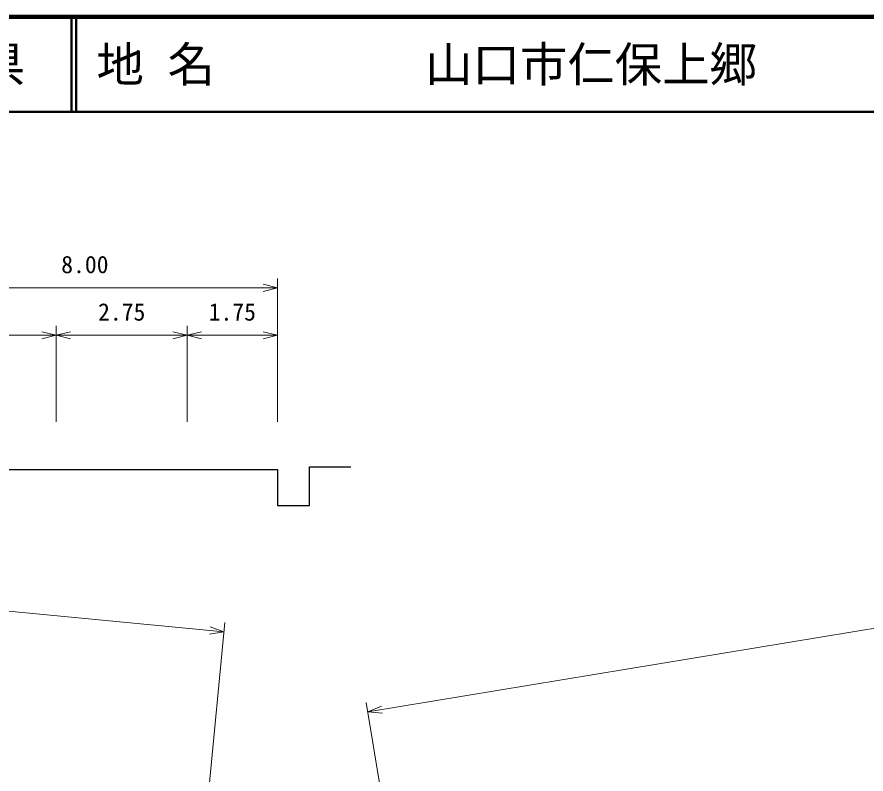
# Model space of a CAD drawing. Units: millimetres, scale not verified. Extents: x 40000 to 680000, y 20000 to 380000.
# Drawn here: x 361994 to 451527, y 300190 to 380000 of the extents above; entities that cross this region are included whole.
import ezdxf
from ezdxf.enums import TextEntityAlignment as Align

# ---------------------------------------------------------------- set-up
doc = ezdxf.new("R2010")
doc.units = ezdxf.units.MM
doc.header["$LTSCALE"] = 1000
for name, color, linetype, lineweight in [('M-BGD', 7, 'Continuous', 25), ('M-STR-HTXT', 7, 'Continuous', 13), ('M-TTL', 2, 'Continuous', 140), ('M-TTL-LINE', 7, 'Continuous', 50)]:
    doc.layers.add(name, color=color, linetype=linetype, lineweight=lineweight)
doc.layers.add('M-TTL-TXT', color=7, linetype='Continuous')
doc.styles.add('ＭＳ ゴシック', font='')
doc.styles.get('ＭＳ ゴシック').set_extended_font_data('MS Gothic')

msp = doc.modelspace()

# ---------------------------------------------------------------- linework, layer by layer
at = {"layer": 'M-BGD'}
msp.add_lwpolyline([(343245, 326667), (346248, 332311), (347520, 332311), (389454, 332311), (389454, 328508), (392838, 328508), (392838, 332591), (397209, 332591)], dxfattribs=at)
msp.add_open_spline([(295297, 294165), (296176, 294013), (296430, 293981), (297139, 293792), (297557, 293681), (297874, 293762), (298200, 293478), (298418, 293288), (298384, 293065), (298527, 292813), (298731, 292453), (298824, 292227), (299110, 291927), (299614, 291397), (300039, 291238), (300722, 290974), (301715, 290591), (302347, 290624), (303403, 290491), (304212, 290390), (304695, 290543), (305484, 290340), (306038, 290197), (306447, 290178), (306825, 289748), (307246, 289268), (306873, 288663), (307291, 288180), (307899, 287478), (308701, 287843), (309611, 287658), (311310, 287314), (312289, 287261), (313987, 286912), (316198, 286458), (317424, 286146), (319624, 285643), (322923, 284890), (324866, 284794), (328066, 283694), (331794, 282412), (333501, 280780), (337170, 279337), (339089, 278582), (340133, 277957), (342171, 277644), (345675, 277107), (347698, 277431), (351240, 277267), (354204, 277129), (355858, 276785), (358825, 276847), (364349, 276961), (367448, 277183), (372936, 277828), (375890, 278175), (377541, 278416), (380478, 278890), (386778, 279907), (390285, 280607), (396579, 281652), (399720, 282173), (401456, 282684), (404630, 282927), (407601, 283154), (409279, 282973), (412258, 282930), (417333, 282857), (420172, 282623), (425246, 282507), (429210, 282417), (431431, 282429), (435395, 282347), (439692, 282259), (442193, 281103), (446394, 282013), (447464, 282245), (447933, 282763), (448963, 283137), (450268, 283611), (451080, 283594), (452429, 283923), (453525, 284190), (454135, 284354), (455223, 284651), (456083, 284886), (456545, 285094), (457414, 285288), (458089, 285440), (458501, 285350), (459166, 285536), (460686, 285960), (461400, 286579), (462886, 287109), (464698, 287756), (465761, 287981), (467555, 288676), (480214, 293577), (487132, 296774), (499458, 302462), (506556, 305738), (510452, 307742), (517482, 311162), (521902, 313312), (524240, 314819), (528775, 316713), (533478, 318678), (536288, 319327), (541174, 320777), (546099, 322239), (548836, 323218), (553890, 324141), (558337, 324953), (559994, 325108), (565384, 325501)], degree=3, knots=[0, 0, 0, 0, 1, 1, 1, 2, 2, 2, 3, 3, 3, 4, 4, 4, 5, 5, 5, 6, 6, 6, 7, 7, 7, 8, 8, 8, 9, 9, 9, 10, 10, 10, 11, 11, 11, 12, 12, 12, 13, 13, 13, 14, 14, 14, 15, 15, 15, 16, 16, 16, 17, 17, 17, 18, 18, 18, 19, 19, 19, 20, 20, 20, 21, 21, 21, 22, 22, 22, 23, 23, 23, 24, 24, 24, 25, 25, 25, 26, 26, 26, 27, 27, 27, 28, 28, 28, 29, 29, 29, 30, 30, 30, 31, 31, 31, 32, 32, 32, 33, 33, 33, 34, 34, 34, 35, 35, 35, 36, 36, 36, 37, 37, 37, 38, 38, 38, 38], dxfattribs=at)
at = {"layer": 'M-STR-HTXT'}
for p, q in [((389454, 337311), (389454, 352440)), ((348853, 351440), (389454, 351440)), ((389454, 351440), (387954, 351815)), ((389454, 351440), (387954, 351065)), ((366131, 337311), (366131, 347440)), ((379946, 337311), (379946, 347440)), ((366131, 346440), (364631, 346815)), ((366131, 346440), (367631, 346815)), ((379946, 346440), (378446, 346815)), ((379946, 346440), (381446, 346815)), ((389454, 346440), (387954, 346815)), ((352504, 346440), (366131, 346440)), ((366131, 346440), (364631, 346065)), ((366131, 346440), (379946, 346440)), ((366131, 346440), (367631, 346065)), ((379946, 346440), (378446, 346065)), ((379946, 346440), (389454, 346440)), ((379946, 346440), (381446, 346065)), ((389454, 346440), (387954, 346065)), ((398997, 306738), (561792, 333619)), ((303793, 322865), (383817, 315178)), ((380522, 280873), (383913, 316174)), ((383817, 315178), (382288, 314948)), ((383817, 315178), (382360, 315695)), ((403612, 278789), (398834, 307725)), ((398997, 306738), (400416, 307352)), ((398997, 306738), (400538, 306612))]:
    msp.add_line(p, q, dxfattribs=at)
at = {"layer": 'M-TTL'}
msp.add_line((680000, 380000), (40000, 380000), dxfattribs=at)
at = {"layer": 'M-TTL-LINE'}
for p, q in [((367750, 380000), (367750, 370000)), ((368250, 380000), (368250, 370000)), ((40000, 370000), (680000, 370000))]:
    msp.add_line(p, q, dxfattribs=at)

# ---------------------------------------------------------------- texts
at = {"layer": 'M-BGD', "style": 'ＭＳ ゴシック'}
for s, p in [('8.00', (369154, 352440)), ('2.75', (373039, 347440)), ('1.75', (384700, 347440))]:
    msp.add_text(s, height=1833, dxfattribs=at).set_placement(p, align=Align.BOTTOM_CENTER)
at = {"layer": 'M-TTL-TXT', "style": 'ＭＳ ゴシック'}
msp.add_text('山\u3000口\u3000県', height=3666, dxfattribs=at).set_placement((350375, 375000), align=Align.MIDDLE_CENTER)
for s, p in [('地 名', (370380, 375000)), ('山口市仁保上郷', (405024, 375000))]:
    msp.add_text(s, height=3666, dxfattribs=at).set_placement(p, align=Align.MIDDLE_LEFT)

doc.saveas('drawing.dxf')
